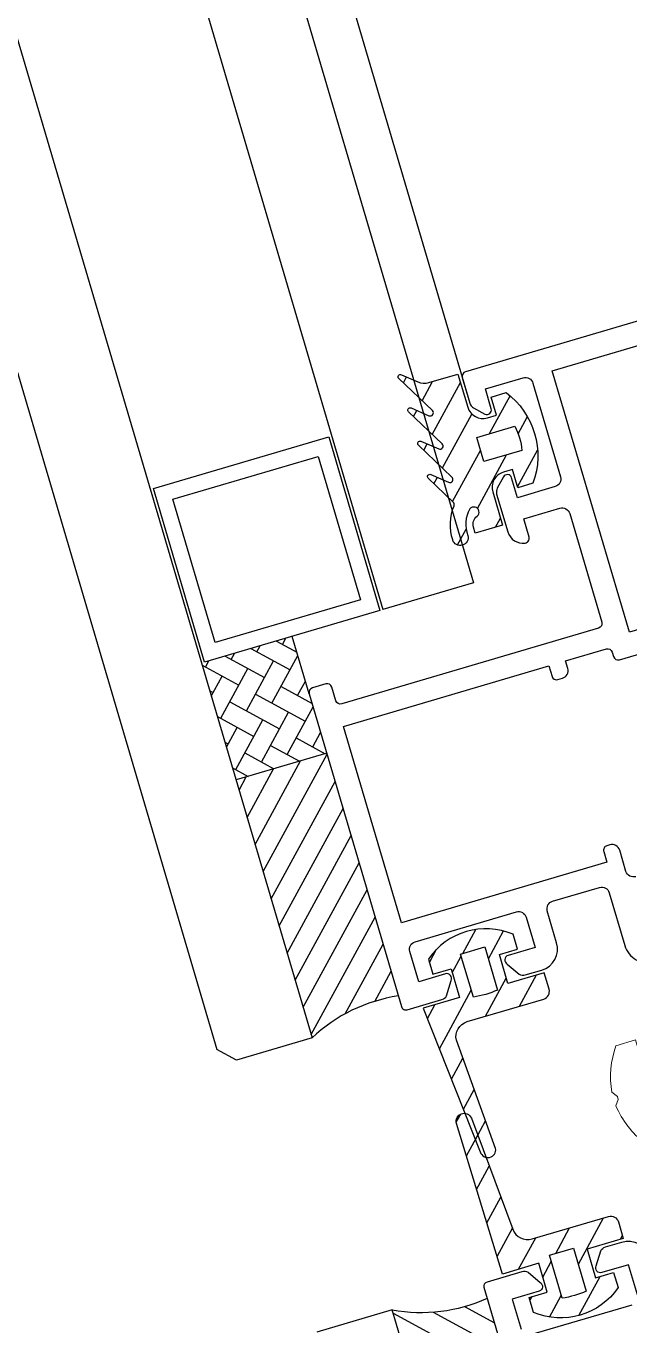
# Model space of a CAD drawing. Header units: millimetres. Extents: x 62878 to 70819, y -67946 to -61850.
# Drawn here: x 63503.34 to 63507.17, y -65008.75 to -65000.5 of the extents above; entities that cross this region are included whole.
import ezdxf

# ---------------------------------------------------------------- set-up
doc = ezdxf.new("R2010")
doc.units = ezdxf.units.MM
doc.layers.add('DOGRAMA', color=171, linetype='Continuous', lineweight=0)
pattern_1 = [(61.42665841833924, (63550.04112381436, -65109.27380334101), (0.1394151397588898, -0.07592747398675415), [])]

# ---------------------------------------------------------------- blocks, each defined once
blk = doc.blocks.new('a2we')
at = {"lineweight": 5, "ltscale": 0.5}
for p, q in [((-196.0144480926461, -415.2868589025547), (-196.5925912144022, -417.2488821181558)), ((-196.0144480926461, -415.2868589025547), (-195.4639709594615, -417.7110762494052)), ((-197.5747968978259, -417.6063757508618), (-196.5747276986959, -417.2423803302317)), ((-196.5747276986959, -417.2423803302317), (-194.1582851917165, -418.2620245979042)), ((-194.1582851917165, -418.2620245979042), (-197.5747968978259, -417.6063757508618)), ((-195.1583543907882, -418.6260200186506), (-197.5747968978259, -417.6063757508618)), ((-196.8896500078097, -417.895480952812), (-197.0961171580722, -418.3448917148726)), ((-197.1143788935161, -419.7428166739272), (-197.1143788935161, -418.4283854465556)), ((-194.1582851917165, -418.2620245979042), (-195.1583543907882, -418.6260200186506)), ((-195.1583543907882, -418.6260200186506), (-194.9264251741961, -419.2953524503964)), ((-198.1144480926461, -420.1068120946153), (-197.1143788935161, -419.7428166739268)), ((-197.1143788935161, -419.7428166739268), (-193.9153324771005, -421.0399975355008)), ((-197.1143788935161, -419.7428166739268), (-193.9153324771005, -421.0399975355008)), ((-194.9154016761394, -420.634479622855), (-194.9154016761394, -419.3608343693425)), ((-194.9154016761721, -421.4039929561312), (-198.1144480926461, -420.1068120946153)), ((-193.9153324771005, -421.0399975355008), (-198.1144480926461, -420.1068120946153)), ((-197.1143788935161, -422.2969096404012), (-197.1143788935162, -420.512330007273)), ((-193.9153324771005, -421.0399975355008), (-194.9154016761721, -421.4039929561312)), ((-194.9154016761721, -423.1885725893157), (-194.9154016761721, -421.4039929561312)), ((-198.1144480926461, -422.6609050610894), (-197.1143788935161, -422.2969096404012)), ((-194.9154016761721, -423.9580859226053), (-198.1144480926461, -422.6609050610894)), ((-193.9153324771005, -423.594090501975), (-198.1144480926461, -422.6609050610894)), ((-197.1143788935161, -422.2969096404012), (-193.9153324771005, -423.594090501975)), ((-197.1143788935161, -422.2969096404012), (-193.9153324771005, -423.594090501975)), ((-197.1143788935161, -424.8510026068752), (-197.1143788935162, -423.0664229737469)), ((-193.9153324771005, -423.594090501975), (-194.9154016761721, -423.9580859226053)), ((-194.9154016761721, -425.7426655557898), (-194.9154016761721, -423.9580859226053)), ((-198.1144480926461, -425.2149980275636), (-197.1143788935161, -424.8510026068752)), ((-194.9154016761721, -426.5121788890793), (-198.1144480926461, -425.2149980275636)), ((-193.9153324771005, -426.1481834684492), (-198.1144480926461, -425.2149980275636)), ((-197.1143788935161, -424.8510026068752), (-193.9153324771005, -426.1481834684492)), ((-197.1143788935161, -424.8510026068752), (-193.9153324771005, -426.1481834684492)), ((-197.1143788935161, -427.3050955733496), (-197.1143788935162, -425.6205159402211)), ((-193.9153324771005, -426.1481834684492), (-194.9154016761721, -426.5121788890793)), ((-194.9154016761721, -428.1967585222638), (-194.9154016761721, -426.5121788890793)), ((-198.1144480926461, -427.669090994038), (-197.1143788935161, -427.3050955733496)), ((-194.9154016761721, -428.9662718555534), (-198.1144480926461, -427.669090994038)), ((-193.9153324771005, -428.6022764349236), (-198.1144480926461, -427.669090994038)), ((-197.1143788935161, -427.3050955733496), (-193.9153324771005, -428.6022764349236)), ((-197.1143788935161, -427.3050955733496), (-193.9153324771005, -428.6022764349236)), ((-197.1143788935161, -429.5591885398237), (-197.1143788935161, -428.0237477951896)), ((-193.9153324771005, -428.6022764349236), (-194.9154016761721, -428.9662718555534)), ((-198.1144480926461, -429.9231839605702), (-197.1143788935161, -429.5591885398237)), ((-197.1143788935161, -429.5591885398237), (-193.9153324771005, -430.8563694013976)), ((-197.1143788935161, -429.5591885398237), (-193.9153324771005, -430.8563694013976)), ((-194.9154016761721, -430.450851488738), (-194.9154016761721, -428.9662718555534)), ((-194.9154016761721, -431.2203648220857), (-198.1144480926461, -429.9231839605702)), ((-193.9153324771005, -430.8563694013976), (-198.1144480926461, -429.9231839605702)), ((-197.1143788935161, -431.8132815063559), (-197.1143788935161, -430.2778407616635)), ((-193.9153324771005, -430.8563694013976), (-194.9154016761721, -431.2203648220857)), ((-194.9154016761721, -432.7049444552304), (-194.9154016761721, -431.2203648220857)), ((-198.1144480926461, -432.177276926986), (-197.1143788935161, -431.8132815063559)), ((-197.1143788935161, -431.8132815063559), (-193.9153324771005, -433.1104623678716)), ((-197.1143788935161, -431.8132815063559), (-193.9153324771005, -433.1104623678716)), ((-194.9154016761721, -433.4744577885599), (-198.1144480926461, -432.177276926986)), ((-193.9153324771005, -433.1104623678716), (-198.1144480926461, -432.177276926986)), ((-197.1143788935161, -434.0673744728301), (-197.1143788935161, -432.5319337281958)), ((-193.9153324771005, -433.1104623678716), (-194.9154016761721, -433.4744577885599)), ((-194.9154016761721, -434.9590374217446), (-194.9154016761721, -433.4744577885599)), ((-198.1144480926461, -434.4313698935184), (-197.1143788935161, -434.0673744728301)), ((-194.9154016761721, -435.7285507550341), (-198.1144480926461, -434.4313698935184)), ((-193.9153324771005, -435.364555334404), (-198.1144480926461, -434.4313698935184)), ((-197.1143788935161, -434.0673744728301), (-193.9153324771005, -435.364555334404)), ((-197.1143788935161, -434.0673744728301), (-193.9153324771005, -435.364555334404)), ((-197.1143788935161, -436.3642339800811), (-197.1143788935161, -434.7860266946118)), ((-193.9153324771005, -435.364555334404), (-194.9154016761721, -435.7285507550341)), ((-194.9154016761721, -437.2558969289955), (-194.9154016761721, -435.7285507550341)), ((-198.1144480926461, -436.7282294008277), (-197.1143788935161, -436.3642339800811)), ((-194.9154016761721, -438.0254102623434), (-198.1144480926461, -436.7282294008277)), ((-193.9153324771005, -437.6614148416551), (-198.1144480926461, -436.7282294008277)), ((-197.1143788935161, -436.3642339800811), (-193.9153324771005, -437.6614148416551)), ((-197.1143788935161, -436.3642339800811), (-193.9153324771005, -437.6614148416551)), ((-197.1143788935161, -438.6610934873901), (-197.1143788935161, -437.1337473134849)), ((-193.9153324771005, -437.6614148416551), (-194.9154016761721, -438.0254102623434)), ((-198.1144480926461, -439.0250889080787), (-197.1143788935161, -438.6610934873901)), ((-197.1143788935161, -438.6610934873901), (-193.9153324771005, -439.9582743489061)), ((-197.1143788935161, -438.6610934873901), (-193.9153324771005, -439.9582743489061)), ((-194.9154016761721, -439.5527564362646), (-194.9154016761721, -438.0254102623434)), ((-194.9154016761721, -440.3222697695944), (-198.1144480926461, -439.0250889080787)), ((-193.9153324771005, -439.9582743489061), (-198.1144480926461, -439.0250889080787)), ((-197.1143788935161, -440.9579529946993), (-197.1143788935161, -439.430606820736)), ((-193.9153324771005, -439.9582743489061), (-194.9154016761721, -440.3222697695944)), ((-194.9154016761721, -441.849615943574), (-194.9154016761721, -440.3222697695944)), ((-198.1144480926461, -441.3219484153295), (-197.1143788935161, -440.9579529946993)), ((-197.1143788935161, -440.9579529946993), (-193.9153324771005, -442.2551338562151)), ((-194.9154016761721, -442.6191292769035), (-198.1144480926461, -441.3219484153295)), ((-193.9153324771005, -442.2551338562151), (-198.1144480926461, -441.3219484153295)), ((-197.1143788935161, -443.2537258831643), (-197.1143788935161, -441.7274663280053)), ((-193.9153324771005, -442.2551338562151), (-194.9154016761721, -442.6191292769035)), ((-194.9154016761721, -444.1453888320787), (-194.9154016761721, -442.6191292769035)), ((-198.1144480926461, -443.6177213039109), (-197.1143788935161, -443.2537258831643)), ((-194.9154016761721, -444.9149021654266), (-198.1144480926461, -443.6177213039109)), ((-193.9153324771005, -444.5509067447383), (-198.1144480926461, -443.6177213039109)), ((-197.1143788935161, -443.2537258831643), (-193.9153324771005, -444.5509067447383)), ((-197.1143788935161, -445.5538642814245), (-197.1143788935161, -444.0232392165685)), ((-193.9153324771005, -444.5509067447383), (-194.9154016761721, -444.9149021654266)), ((-194.9154016761721, -446.4455272302989), (-194.9154016761721, -444.9149021654266)), ((-198.1144480926461, -445.9178597020545), (-197.1143788935161, -445.5538642814245)), ((-193.9153324771005, -446.8510451429402), (-198.1144480926461, -445.9178597020545)), ((-194.9154016761721, -447.2150405636282), (-198.1144480926461, -445.9178597020545)), ((-197.1143788935161, -445.5538642814245), (-193.9153324771005, -446.8510451429402)), ((-197.1143788935161, -445.5538642814245), (-193.9153324771005, -446.8510451429402)), ((-197.1143788935161, -447.8540026795677), (-197.1143788935161, -446.3233776147298)), ((-193.9153324771005, -446.8510451429402), (-194.9154016761721, -447.2150405636282)), ((-194.9154016761721, -448.7456656284821), (-194.9154016761721, -447.2150405636282)), ((-197.1143788935161, -447.8540026795677), (-198.1144480926461, -448.2179981003141)), ((-194.9154016761721, -449.5151789618299), (-198.1144480926461, -448.2179981003141)), ((-198.1144480926461, -448.2179981003141), (-193.9153324771005, -449.1511835411412)), ((-193.9153324771005, -449.1511835411412), (-197.1143788935161, -447.8540026795677)), ((-197.1143788935161, -450.1541410778275), (-197.1143788935161, -448.6235160129718)), ((-193.9153324770423, -449.1511835411412), (-194.9154016761721, -449.5151789618299)), ((-198.1144480926461, -450.5181364984577), (-197.1143788935161, -450.1541410778275)), ((-197.1143788935161, -450.1541410778275), (-193.9153324770423, -451.4513219393434)), ((-194.9154016761723, -451.0458040266858), (-194.9154016761721, -449.5151789618299)), ((-194.9154016761721, -451.8153173600317), (-198.1144480926461, -450.5181364984577)), ((-193.9153324770423, -451.4513219393434), (-198.1144480926461, -450.5181364984577)), ((-197.1143788935161, -453.2868589025547), (-197.1143788935162, -450.9236544111328)), ((-193.9153324770423, -451.4513219393434), (-194.9154016761721, -451.8153173600317)), ((-194.9154016761721, -453.2868589025547), (-194.9154016761721, -451.8153173600317)), ((-192.7980524524961, -453.2868589025547), (-199.230843732796, -453.2868589025547)), ((-199.230843732796, -454.5827171301502), (-199.230843732796, -453.2868589025547)), ((-192.7980524524961, -454.5827171301502), (-192.7980524524961, -453.2868589025547))]:
    blk.add_line(p, q, dxfattribs=at)
blk.add_lwpolyline([(-196.4690204826777, -455.6637351848848), (-196.1125089353335, -455.3998333582319), (-195.9163872499585, -455.3998333582319), (-195.5598757026143, -455.6637351848848)], dxfattribs=at)
for centre, radius, start, end in [((-196.9143788935627, -418.4283854465556), 0.2, 155.3251238657465, 180), ((-195.115401676151, -419.3608343693425), 0.2, 0, 19.11162363728389), ((-195.6603624057317, -449.5292358589606), 6.187568978619671, 234.757305859688, 262.4904896380407), ((-196.3685337795604, -449.5292358589606), 6.187568978619673, 277.5095103619591, 305.2426941403116)]:
    blk.add_arc(centre, radius, start, end, dxfattribs=at)

msp = doc.modelspace()

# ---------------------------------------------------------------- hatches: boundary and pattern name
at = {"layer": 'DOGRAMA', "lineweight": -2}
h = msp.add_hatch(dxfattribs=at)
h.set_pattern_fill('ANSI31', color=256, scale=0.05, angle=433.5057849383392, style=0)
h.set_pattern_definition(pattern_1)
edge = h.paths.add_edge_path(flags=16)
edge.add_arc((63506.08719383275, -65003.22820625529), 0.3999999999687308, 4.889699360574696, 27.963617426208714, ccw=False)
edge.add_line((63506.48573808726, -65003.1941111358), (63506.24410240517, -65003.26535056751))
edge.add_line((63506.24410240517, -65003.26535056751), (63506.19885636143, -65003.1118813669))
edge.add_line((63506.19885636143, -65003.1118813669), (63506.44049204363, -65003.04064193521))
edge = h.paths.add_edge_path()
edge.add_arc((63506.08719383277, -65003.22820625548), 0.5000000000224978, -20.443239224777187, 53.29655606611112, ccw=False)
edge.add_line((63506.55570316622, -65003.4028458973), (63506.45978491581, -65003.43112467462))
edge.add_line((63506.45978491581, -65003.43112467462), (63506.42585038303, -65003.31602277416))
edge.add_line((63506.42585038303, -65003.31602277416), (63506.36829943282, -65003.33299004057))
edge.add_arc((63506.39657821014, -65003.42890829091), 0.09999999997715645, 106.4266584231474, 196.4266584219685)
edge.add_line((63506.30065995979, -65003.45718706823), (63506.36287326991, -65003.66820721906))
edge.add_line((63506.36287326991, -65003.66820721906), (63506.19022041921, -65003.71910901823))
edge.add_line((63506.19022041921, -65003.71910901823), (63506.17905612915, -65003.68124107383))
edge.add_arc((63506.24140299191, -65003.6628598686), 0.06500000001457178, 128.0173228847272, 196.4266583954423, ccw=False)
edge.add_arc((63506.18123610124, -65003.58589773408), 0.03268943074720526, 308.0173229192956, 501.8569375427136)
edge.add_arc((63506.32897102946, -65003.66379616862), 0.1992591642419785, 150.5104368966168, 200.7763440564136)
edge.add_arc((63506.09432611477, -65003.74735157582), 0.05002797728295373, -162.60118293432538, 14.91205336165649, ccw=False)
edge.add_arc((63506.35519109609, -65003.66579371986), 0.3233450412440361, 158.0409955201916, 197.3673056749299, ccw=False)
edge.add_arc((63506.03675517081, -65003.53740221382), 0.01999999997494422, 338.0409956107955, 406.4266584995977)
edge.add_line((63506.05054082134, -65003.52291236087), (63505.89112466882, -65003.37124378409))
edge.add_arc((63505.90146390678, -65003.36037639438), 0.01500000002030493, 66.42665832953179, 226.426658353373, ccw=False)
edge.add_line((63505.9074627462, -65003.34662816081), (63506.02031156542, -65003.39586808247))
edge.add_arc((63506.02831001794, -65003.37753710439), 0.02000000000662618, 246.426658456896, 406.4266584686609)
edge.add_line((63506.0420956685, -65003.36304725143), (63505.82891135875, -65003.16022363331))
edge.add_arc((63505.83925059668, -65003.14935624359), 0.01500000001053073, 66.42665844253781, 226.4266584329351, ccw=False)
edge.add_line((63505.84524943608, -65003.13560801002), (63505.95809825532, -65003.18484793165))
edge.add_arc((63505.96609670783, -65003.16651695358), 0.019999999987469, 246.4266584784331, 406.4266584686609)
edge.add_line((63505.97988235838, -65003.15202710063), (63505.76669804865, -65002.94920348247))
edge.add_arc((63505.77703728658, -65002.93833609275), 0.01500000000525935, 66.4266584314231, 226.4266584137785, ccw=False)
edge.add_line((63505.78303612598, -65002.92458785919), (63505.89588494522, -65002.97382778082))
edge.add_arc((63505.90388339774, -65002.95549680278), 0.01999999996661355, 246.4266584068798, 406.4266584262925)
edge.add_line((63505.91766904829, -65002.94100694986), (63505.70448473855, -65002.73818333166))
edge.add_arc((63505.71482397647, -65002.72731594194), 0.01500000000551554, 66.42665844578119, 226.4266584530703, ccw=False)
edge.add_line((63505.72082281586, -65002.71356770839), (63505.82611386896, -65002.75950991))
edge.add_arc((63505.86610613162, -65002.66785501971), 0.09999999993346176, 246.4266584001398, 286.4266583998723)
edge.add_line((63505.89438490889, -65002.76377327002), (63506.08008549673, -65002.7090247154))
edge.add_line((63506.08008549673, -65002.7090247154), (63506.14229880679, -65002.92004486617))
edge.add_arc((63506.23821705717, -65002.89176608885), 0.1000000000190303, 196.426658416074, 286.4266584160741)
edge.add_line((63506.26649583449, -65002.98768433924), (63506.3240467847, -65002.97071707285))
edge.add_line((63506.3240467847, -65002.97071707285), (63506.2901122519, -65002.85561517242))
edge.add_line((63506.2901122519, -65002.85561517242), (63506.38603050229, -65002.82733639509))
h = msp.add_hatch(dxfattribs=at)
h.set_pattern_fill('AR-HBONE', color=256, scale=0.03, angle=433.5057849383392, style=0)
h.set_pattern_definition([(331.4266584183393, (63538.21799901763, -64990.28712473885), (0.1627786686581245, 0.04799067648917342), [0.3599999999999978, -0.1199999999999994]), (61.42665841833924, (63538.32338369026, -64990.34451873494), (0.1627786686581245, 0.04799067648917342), [0.359999999999998, -0.1199999999999996])])
h.paths.add_polyline_path([(63505.09881643963, -65004.61428350036), (63505.02811949635, -65004.37448787446), (63504.45260999424, -65004.54416053834), (63504.67134006801, -65005.28606694222), (63505.24684957019, -65005.11639427835)])
h = msp.add_hatch(dxfattribs=at)
h.set_pattern_fill('ANSI31', color=256, scale=0.03999999999999999, angle=433.5057849383392, style=0)
h.set_pattern_definition([(61.42665841833924, (63555.78171560949, -65128.74520816558), (0.1115321118071118, -0.06074197918940329), [])])
h.paths.add_polyline_path([(63505.29866913934, -65005.38940616706, 0.4142135623420975), (63505.33282332194, -65005.40800702215), (63505.7011543965, -65006.65734223319, 0.1532309010706403), (63505.15392367158, -65006.92293314742), (63504.74953715599, -65005.55130216719)])
h.paths.add_polyline_path([(63505.24684957019, -65005.11639427835), (63505.31726999443, -65005.35525198445, 0.4142135623575963), (63505.29866913934, -65005.38940616706), (63504.74953715599, -65005.55130216719), (63504.67134006801, -65005.28606694222)])
h = msp.add_hatch(dxfattribs=at)
h.set_pattern_fill('ANSI31', color=256, scale=0.05, angle=433.5057849383392, style=0)
h.set_pattern_definition(pattern_1)
edge = h.paths.add_edge_path(flags=16)
edge.add_arc((63506.06694510231, -65006.00618269767), 0.6682513993233682, 279.5509791966169, 293.3023376269119, ccw=False)
edge.add_line((63506.17782477775, -65006.66517103616), (63506.09717537286, -65006.39161784376))
edge.add_line((63506.09717537286, -65006.39161784376), (63506.25064457345, -65006.34637180006))
edge.add_line((63506.25064457345, -65006.34637180006), (63506.33129397836, -65006.61992499247))
edge = h.paths.add_edge_path()
edge.add_line((63506.65823531272, -65006.61496158001), (63506.62712865766, -65006.50945150461))
edge.add_line((63506.62712865766, -65006.50945150461), (63506.39692485682, -65006.57732057016))
edge.add_line((63506.39692485682, -65006.57732057016), (63506.34319517991, -65006.39507589446))
edge.add_line((63506.34319517991, -65006.39507589446), (63506.45829708034, -65006.36114136167))
edge.add_line((63506.45829708034, -65006.36114136167), (63506.43001830302, -65006.26522311132))
edge.add_arc((63506.2581606204, -65006.67244410406), 0.4420000000057042, 67.1190103001823, 145.7343065320597)
edge.add_line((63505.89287610095, -65006.42358426427), (63505.92115487827, -65006.51950251464))
edge.add_line((63505.92115487827, -65006.51950251464), (63506.0362567787, -65006.48556798187))
edge.add_line((63506.0362567787, -65006.48556798187), (63506.08998645562, -65006.66781265756))
edge.add_line((63506.08998645562, -65006.66781265756), (63505.85978265477, -65006.73568172312))
edge.add_line((63505.85978265477, -65006.73568172312), (63506.2218298771, -65007.64754174072))
edge.add_arc((63506.26978900228, -65007.63340235205), 0.05000000000459372, 196.4266584264292, 369.7168216172076)
edge.add_line((63506.31907170025, -65007.62496341368), (63506.06980308187, -65006.93832695195))
edge.add_arc((63506.16729789765, -65006.91608373064), 0.09999999999177128, 106.42665842078961, 192.8519288514588, ccw=False)
edge.add_line((63506.13901912033, -65006.82016548028), (63506.62441557619, -65006.67706009383))
edge.add_arc((63506.61027618754, -65006.62910096866), 0.04999999998652067, 286.4266584151501, 376.4266584127923)
h = msp.add_hatch(dxfattribs=at)
h.set_pattern_fill('ANSI31', color=256, scale=0.05, angle=433.5057849383392, style=0)
h.set_pattern_definition(pattern_1)
edge = h.paths.add_edge_path(flags=16)
edge.add_arc((63506.63050954553, -65007.91772628215), 0.6682513992506868, 279.55097919324214, 293.3023376234828, ccw=False)
edge.add_line((63506.74138922092, -65008.57671462058), (63506.66073981598, -65008.30316142821))
edge.add_line((63506.66073981598, -65008.30316142821), (63506.81420901657, -65008.25791538447))
edge.add_line((63506.81420901657, -65008.25791538447), (63506.89485842152, -65008.5314685769))
edge = h.paths.add_edge_path()
edge.add_line((63507.09852439589, -65008.09068869677), (63507.12963105096, -65008.19619877219))
edge.add_line((63507.12963105096, -65008.19619877219), (63506.89942725006, -65008.26406783772))
edge.add_line((63506.89942725006, -65008.26406783772), (63506.95315692698, -65008.44631251344))
edge.add_line((63506.95315692698, -65008.44631251344), (63507.06825882741, -65008.41237798068))
edge.add_line((63507.06825882741, -65008.41237798068), (63507.09653760472, -65008.50829623103))
edge.add_arc((63506.73125308527, -65008.25943639125), 0.4419999999990811, 247.11901030192018, 325.7343065336186, ccw=False)
edge.add_line((63506.55939540266, -65008.66665738399), (63506.53111662535, -65008.57073913362))
edge.add_line((63506.53111662535, -65008.57073913362), (63506.64621852578, -65008.53680460085))
edge.add_line((63506.64621852578, -65008.53680460085), (63506.5924888489, -65008.35455992515))
edge.add_line((63506.5924888489, -65008.35455992515), (63506.362285048, -65008.42242899071))
edge.add_line((63506.362285048, -65008.42242899071), (63506.07101379651, -65007.46632398675))
edge.add_arc((63506.11897292169, -65007.45218459808), 0.04999999999269333, 23.136495242287083, 196.426658439142, ccw=False)
edge.add_line((63506.16495149203, -65007.43253845166), (63506.42878221535, -65008.13826038703))
edge.add_arc((63506.52275064887, -65008.10405609631), 0.1000000000071003, 200.0013879848062, 286.426658417253)
edge.add_line((63506.55102942618, -65008.19997434669), (63507.03642588206, -65008.05686896027))
edge.add_arc((63507.05056527072, -65008.10482808543), 0.04999999998365681, 16.42665842550508, 106.4266584335025, ccw=False)
h = msp.add_hatch(dxfattribs=at)
h.set_pattern_fill('ANSI31', color=256, scale=0.03999999999999999, angle=433.5057849383392, style=0)
h.set_pattern_definition([(331.4266584183393, (63482.106046938, -64878.84609991794), (0.06074197918940329, 0.1115321118071118), [])])
h.paths.add_polyline_path([(63506.61646016225, -65009.85919663418, -0.4142135623420975), (63506.63506101735, -65009.82504245154), (63506.26672994282, -65008.57570724052, -0.1532309010706403), (63505.66294166333, -65008.64946165406), (63506.06732817894, -65010.02109263428)])
h.paths.add_polyline_path([(63506.72103476911, -65010.11665519539), (63506.65061434486, -65009.87779748924, -0.4142135623575963), (63506.61646016225, -65009.85919663418), (63506.06732817894, -65010.02109263428), (63506.14552526693, -65010.28632785926)])

# ---------------------------------------------------------------- linework, layer by layer
for p, q in [((63479.26941738901, -64919.12576545165), (63505.15392367158, -65006.92293314742)), ((63478.72218666409, -64919.39135636589), (63504.55013539203, -65006.99668756092)), ((63481.69725957304, -64920.99552006906), (63506.17913850073, -65004.03514254665)), ((63481.12175007084, -64921.16519273295), (63505.60362899859, -65004.20481521056)), ((63482.34415479608, -64922.12884551678), (63506.15562619302, -65002.89452536048)), ((63506.17913850076, -65004.03514254665), (63505.60362899859, -65004.20481521056)), ((63505.13557885019, -65004.7389772258), (63505.02811949635, -65004.37448787446)), ((63505.24684957023, -65005.11639427835), (63504.67134006801, -65005.28606694222)), ((63505.24684957023, -65005.11639427835), (63504.67134006801, -65005.28606694222)), ((63505.15392367158, -65006.92293314742), (63504.6743324198, -65007.06432703399)), ((63504.67433241979, -65007.06432703401), (63504.55013539209, -65006.99668756097)), ((63505.66294166333, -65008.64946165406), (63505.18335041149, -65008.79085554065)), ((63531.54744794592, -65096.44662934984), (63505.6629416633, -65008.64946165407))]:
    msp.add_line(p, q, dxfattribs=at)
at = {"layer": 'DOGRAMA', "lineweight": -2, "ltscale": 0.5}
for points in [[(63509.20702045869, -65001.78713657486), (63506.1280446219, -65002.69488532668, 0.4142135623730951), (63506.10775278002, -65002.73214443501), (63506.15562592213, -65002.89452444106, 0.1991096956269791), (63506.17967449354, -65002.92428870167), (63506.25055373727, -65002.96289054897, 0.6680969080520953), (63506.29120731308, -65002.93005390519), (63506.25396133546, -65002.80371997764), (63506.49375696135, -65002.73302303435, -0.4142135623730951), (63506.55585547525, -65002.7668427709), (63506.73118389461, -65003.36153592315, -0.4142135623730951), (63506.69736415804, -65003.42363443699), (63506.45756853215, -65003.49433138031), (63506.42031972665, -65003.36798786088, 0.6680969080520438), (63506.36835463993, -65003.36245720451), (63506.32975279263, -65003.43333644823, 0.1989616347782854), (63506.32570014465, -65003.47139598244), (63506.39639991579, -65003.71120120016, 0.3728392455561729), (63506.50660372074, -65003.78189474547, 0.4568501953068724), (63506.53109335315, -65003.74371883123), (63506.4971588204, -65003.6286169308), (63506.72736262126, -65003.56074786525, -0.4142135623730951), (63506.78946113515, -65003.59456760176), (63506.9930683318, -65004.28517900441, -0.4142135623730951), (63506.97277648989, -65004.32243811274), (63505.34216623363, -65004.80317732709, -0.4142135623730951), (63505.30490712536, -65004.78288548517), (63505.27945622575, -65004.69655905986, 0.4142135623730951), (63505.24219711743, -65004.67626721792), (63505.15587069208, -65004.7017181175, 0.4142135623730951), (63505.13557885019, -65004.7389772258), (63505.72094954064, -65006.72448500841, 0.4142135623730951), (63505.75820864889, -65006.74477685033), (63505.97813960521, -65006.67993644184, 0.1989616347783402), (63506.00791345769, -65006.65588504249), (63506.03604983517, -65006.55986929657, 0.6680475602943508), (63506.00121442058, -65006.51675031714), (63505.8308923834, -65006.566964942), (63505.77433482877, -65006.37512844129, -0.4142135623730951), (63505.80815456527, -65006.31302992742), (63506.45080684277, -65006.12356211941, -0.4142135623730951), (63506.51290535661, -65006.15738185596), (63506.56946291123, -65006.34921835669), (63506.39914087408, -65006.39943298156, 0.6680475602943992), (63506.39326858319, -65006.4545534741), (63506.46900207899, -65006.51994613204, 0.1991096956271691), (63506.5070520214, -65006.52400160798), (63506.61188107719, -65006.49309573225, 0.4142135623730951), (63506.70657633946, -65006.31921989344), (63506.64719090713, -65006.11779156771, -0.4142135623730951), (63506.68101064363, -65006.05569305386), (63506.9783572198, -65005.9680288442, -0.4142135623730951), (63507.04045573364, -65006.00184858071), (63507.13943145423, -65006.337562457, 0.4142135623730951), (63507.32572699576, -65006.43902166658)], [(63509.44048015931, -65001.91869925622, -0.2621398995659221), (63509.69372004661, -65002.16492422836), (63510.06982778491, -65003.44063695826, -0.4142135623730951), (63510.03600804839, -65003.5027354721), (63509.88253884776, -65003.5479815158), (63509.86839945913, -65003.50002239062, 0.4142135623730951), (63509.8063009453, -65003.46620265409), (63509.78711729521, -65003.47185840954, 0.4142135623730951), (63509.76682545326, -65003.50911751784), (63509.78662059738, -65003.57626029314), (63507.16805236242, -65004.34827091386), (63506.67882951481, -65002.68888518249), (63509.29739774983, -65001.91687456176), (63509.31719289398, -65001.98401733702, 0.4142135623730951), (63509.35445200229, -65002.00430917893), (63509.37363565238, -65001.99865342348, 0.3618128521052944), (63509.40922329188, -65001.94547676369)], [(63507.21987478949, -65008.55533811515), (63507.16331723487, -65008.36350161438), (63506.99299519766, -65008.41371623929, -0.6680475602943992), (63506.95815978312, -65008.37059725983), (63506.98630575246, -65008.27457868602, -0.1991096956271691), (63507.01607001309, -65008.25053011457), (63507.12089906891, -65008.21962423886, -0.4142135623730951), (63507.29477490762, -65008.31431950112)], [(63506.83230548921, -65010.49407224788), (63506.2469347987, -65008.50856446529, -0.4142135623730951), (63506.26722664065, -65008.47130535697), (63506.48715759689, -65008.40646494844, -0.1989616347783402), (63506.52521713106, -65008.41051759645), (63506.60094103508, -65008.47591308232, -0.6680475602943508), (63506.5950687442, -65008.53103357485), (63506.42474670705, -65008.58124819973), (63506.48130426167, -65008.77308470049, 0.4142135623730951)], [(63506.5434027755, -65008.80690443699), (63507.18605505297, -65008.61743662898, 0.4142135623730951)]]:
    msp.add_lwpolyline(points, format="xyb", dxfattribs=at)
at = {"layer": 'DOGRAMA', "lineweight": -2}
for points in [[(63506.38603050229, -65002.82733639509, -0.3333333333332296), (63506.55570316622, -65003.4028458973), (63506.45978491581, -65003.43112467462), (63506.42585038303, -65003.31602277416), (63506.36829943282, -65003.33299004057, 0.4142135623730951), (63506.30065995979, -65003.45718706823), (63506.36287326991, -65003.66820721906), (63506.19022041921, -65003.71910901823), (63506.17905612915, -65003.68124107383, -0.3076847592325949), (63506.2013695117, -65003.61165127104, 1.128701775595035), (63506.15552681042, -65003.56570785424, 0.2229122392588673), (63506.14266924807, -65003.73447757201, -0.9785310008372164), (63506.04658709243, -65003.76231099616, -0.1732976222504512), (63506.05530420382, -65003.54488107561, 0.3075716929246892), (63506.05054082134, -65003.52291236087), (63505.89112466882, -65003.37124378409, -0.8390996311771624), (63505.9074627462, -65003.34662816081), (63506.02031156542, -65003.39586808247, 0.8390996311772869), (63506.0420956685, -65003.36304725143), (63505.82891135875, -65003.16022363331, -0.8390996311771624), (63505.84524943608, -65003.13560801002), (63505.95809825532, -65003.18484793165, 0.839099631177325), (63505.97988235838, -65003.15202710063), (63505.76669804865, -65002.94920348247, -0.8390996311769768), (63505.78303612598, -65002.92458785919), (63505.89588494522, -65002.97382778082, 0.8390996311770358), (63505.91766904829, -65002.94100694986), (63505.70448473855, -65002.73818333166, -0.8390996311781366), (63505.72082281586, -65002.71356770839), (63505.82611386896, -65002.75950991, 0.1763269807084491), (63505.89438490889, -65002.76377327002), (63506.08008549673, -65002.7090247154), (63506.14229880679, -65002.92004486617, 0.4142135623728453), (63506.26649583449, -65002.98768433924), (63506.3240467847, -65002.97071707285), (63506.2901122519, -65002.85561517242)], [(63506.44049204363, -65003.04064193521, -0.1010205144335734), (63506.48573808726, -65003.1941111358), (63506.24410240517, -65003.26535056751), (63506.19885636143, -65003.1118813669)], [(63506.44049204363, -65003.04064193521, -0.1010205144335734), (63506.48573808726, -65003.1941111358), (63506.24410240517, -65003.26535056751), (63506.19885636143, -65003.1118813669)], [(63506.65823531272, -65006.61496158001), (63506.62712865766, -65006.50945150461), (63506.39692485682, -65006.57732057016), (63506.34319517991, -65006.39507589446), (63506.45829708034, -65006.36114136167), (63506.43001830302, -65006.26522311132, 0.3571428571427583), (63505.89287610095, -65006.42358426427), (63505.92115487827, -65006.51950251464), (63506.0362567787, -65006.48556798187), (63506.08998645562, -65006.66781265756), (63505.85978265477, -65006.73568172312), (63506.2218298771, -65007.64754174072, 0.9430953754055073), (63506.31907170025, -65007.62496341368), (63506.06980308187, -65006.93832695195, -0.3960555621610378), (63506.13901912033, -65006.82016548028), (63506.62441557619, -65006.67706009383, 0.4142135623731011)], [(63506.33129397836, -65006.61992499247, -0.0600737299861167), (63506.17782477775, -65006.66517103616), (63506.09717537286, -65006.39161784376), (63506.25064457345, -65006.34637180006)], [(63507.09852439589, -65008.09068869677), (63507.12963105096, -65008.19619877219), (63506.89942725006, -65008.26406783772), (63506.95315692698, -65008.44631251344), (63507.06825882741, -65008.41237798068), (63507.09653760472, -65008.50829623103, -0.3571428571427583), (63506.55939540266, -65008.66665738399), (63506.53111662535, -65008.57073913362), (63506.64621852578, -65008.53680460085), (63506.5924888489, -65008.35455992515), (63506.362285048, -65008.42242899071), (63506.07101379651, -65007.46632398675, -0.9430953754055073), (63506.16495149203, -65007.43253845166), (63506.42878221535, -65008.13826038703, 0.3960555621610378), (63506.55102942618, -65008.19997434669), (63507.03642588206, -65008.05686896027, -0.4142135623731011)], [(63506.89485842152, -65008.5314685769, -0.0600737299861167), (63506.74138922092, -65008.57671462058), (63506.66073981598, -65008.30316142821), (63506.81420901657, -65008.25791538447)]]:
    msp.add_lwpolyline(points, format="xyb", close=True, dxfattribs=at)
for points in [[(63504.47179364425, -65004.53850478287), (63504.14658770511, -65003.43544490365), (63505.25923940942, -65003.10741108681), (63505.58444534856, -65004.21047096599)], [(63504.53943311733, -65004.41430775519), (63504.27078473283, -65003.50308437667), (63505.19159993635, -65003.23160811445), (63505.46024832084, -65004.14283149295)]]:
    msp.add_lwpolyline(points, close=True, dxfattribs=at)
at = {"layer": 'DOGRAMA', "linetype": 'ByBlock', "lineweight": -2}
msp.add_lwpolyline([(63507.20856102063, -65005.90015977863, -0.4142135623730951), (63507.1464625068, -65005.86634004211), (63507.10687221854, -65005.73205449157, 0.4142135623730951), (63507.04477370471, -65005.69823475505), (63507.02559005469, -65005.70389051053, 0.4142135623730951), (63507.00529821274, -65005.74114961881), (63507.02509335688, -65005.80829239408), (63505.72060515186, -65006.19288376556), (63505.35298104675, -65004.94594651084), (63506.65746925177, -65004.56135513932), (63506.67726439592, -65004.62849791456, 0.4142135623730951), (63506.71452350416, -65004.64878975648), (63506.74329897929, -65004.64030612328, 0.4142135623730951), (63506.77711871581, -65004.57820760943), (63506.76297932716, -65004.53024848427), (63507.02195860314, -65004.45389578551, -0.4142135623730951), (63507.05921771144, -65004.47418762742), (63507.06770134462, -65004.50296310252, 0.4142135623730951), (63507.10496045298, -65004.52325494443), (63507.45026615429, -65004.4214513461, -0.4142135623730951)], format="xyb", dxfattribs=at)
at = {"layer": 'DOGRAMA', "lineweight": -2}
for centre, start, end in [((63505.8506829871, -65007.66199497059), 98.46553511375126, 133.3124261373018), ((63505.84732901942, -65007.6506187109), 259.5408907001681, 294.3877817226763)]:
    msp.add_arc(centre, 1.015719411173231, start, end, dxfattribs=at)

# ---------------------------------------------------------------- block references
at = {"layer": 'DOGRAMA', "linetype": 'ByBlock', "lineweight": -2, "xscale": -0.09999999999204405, "yscale": 0.09999999999854481, "zscale": 0.1, "rotation": 286.4266584109327}
msp.add_blockref('a2we', (63545.23267784001, -64975.62521208117), dxfattribs=at)

doc.saveas('drawing.dxf')
